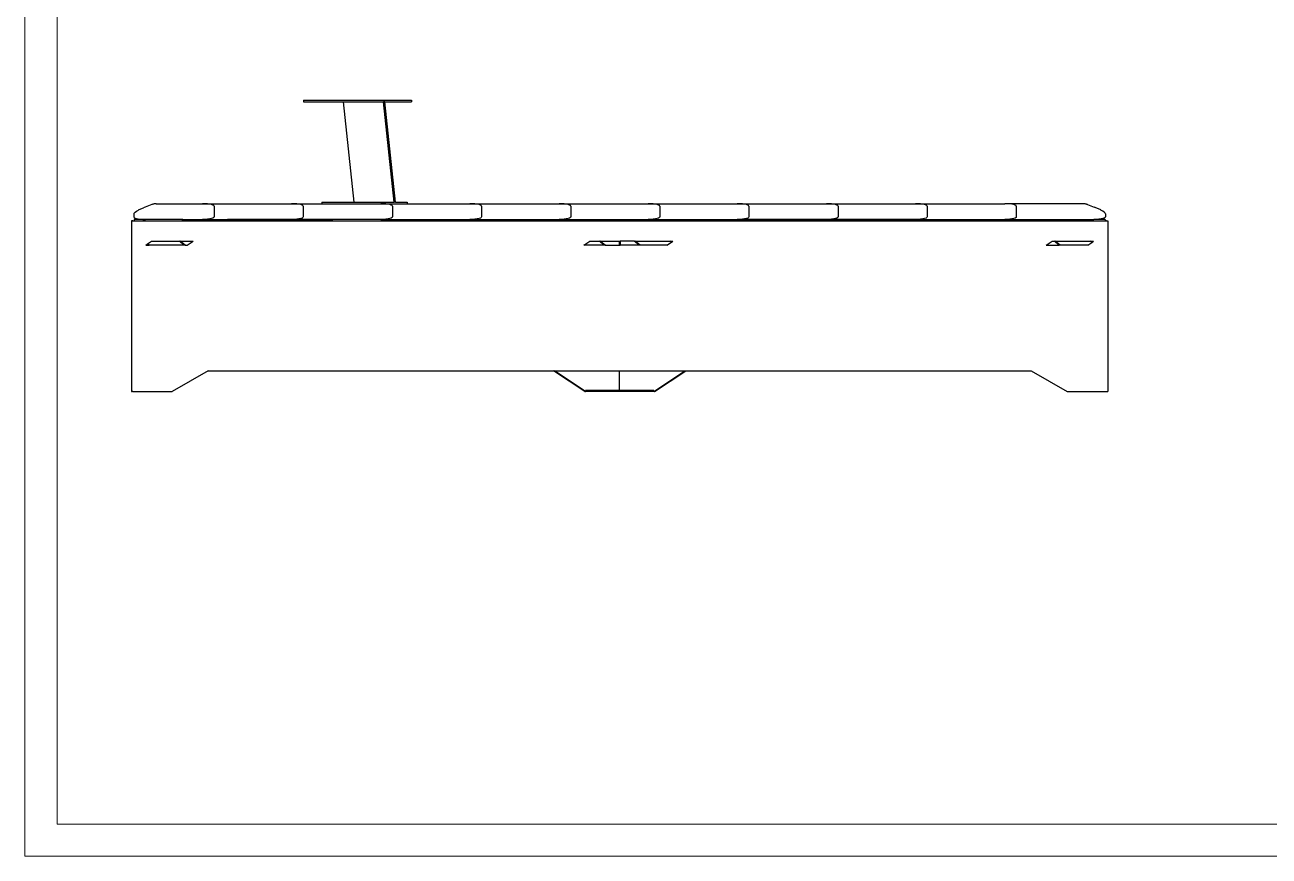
# Model space of a CAD drawing. Header units: millimetres. Extents: x 30 to 5436, y 105 to 4112.
# Drawn here: x 30 to 3028, y 105 to 2108 of the extents above; entities that cross this region are included whole.
import ezdxf

# ---------------------------------------------------------------- set-up
doc = ezdxf.new("R2010")
doc.units = ezdxf.units.MM
doc.layers.add('tabelka', color=155, linetype='Continuous')

msp = doc.modelspace()

# ---------------------------------------------------------------- linework, layer by layer
for p, q in [((701.63949, 1927.20395), (701.63949, 1923.20395)), ((701.63949, 1927.20395), (961.51088, 1927.20395)), ((701.63949, 1923.20395), (797.79216, 1923.20395)), ((823.47298, 1681.20395), (797.79216, 1923.20395)), ((797.79216, 1923.20395), (893.74777, 1923.20395)), ((919.42859, 1681.20395), (893.74777, 1923.20395)), ((897.39657, 1923.20395), (893.74777, 1923.20395)), ((923.07739, 1681.20395), (897.39657, 1923.20395)), ((897.39657, 1923.20395), (961.52372, 1923.20395)), ((961.51088, 1927.20395), (961.52372, 1923.20395)), ((745.09511, 1681.20395), (745.09511, 1677.20395)), ((745.09511, 1681.20395), (823.47298, 1681.20395)), ((823.47298, 1681.20395), (919.42859, 1681.20395)), ((923.07739, 1681.20395), (919.42859, 1681.20395)), ((923.07739, 1681.20395), (951.14765, 1681.20395)), ((951.14765, 1681.20395), (951.15783, 1677.20395)), ((292.48394, 1653.06161), (293.21187, 1654.72509)), ((292.48394, 1653.06161), (292.48394, 1645.20395)), ((293.21187, 1654.72509), (295.35916, 1656.82097)), ((295.35916, 1656.82097), (298.81813, 1659.24417)), ((298.81813, 1659.24417), (303.41534, 1661.87317)), ((303.89522, 1662.12012), (303.41534, 1661.87317)), ((303.89522, 1662.12012), (309.50564, 1664.87738)), ((309.50564, 1664.87738), (315.75984, 1667.57931)), ((317.46148, 1668.28467), (315.75984, 1667.57931)), ((320.07644, 1669.29826), (317.46148, 1668.28467)), ((327.42105, 1672.11212), (320.07644, 1669.29826)), ((335.72858, 1675.26897), (327.42105, 1672.11212)), ((336.99667, 1675.69955), (335.72858, 1675.26897)), ((338.47121, 1676.10853), (336.99667, 1675.69955)), ((340.07826, 1676.47541), (338.47121, 1676.10853)), ((341.73722, 1676.7818), (340.07826, 1676.47541)), ((343.36491, 1677.01232), (341.73722, 1676.7818)), ((344.87972, 1677.15543), (343.36491, 1677.01232)), ((346.20567, 1677.20395), (344.87972, 1677.15543)), ((346.20567, 1677.20395), (457.90494, 1677.20395)), ((464.14624, 1677.05351), (457.90494, 1677.20395)), ((457.90494, 1677.20395), (672.66571, 1677.20395)), ((470.07458, 1676.60976), (464.14624, 1677.05351)), ((475.39269, 1675.89494), (470.07458, 1676.60976)), ((479.83388, 1674.94489), (475.39269, 1675.89494)), ((483.17547, 1673.80725), (479.83388, 1674.94489)), ((485.24988, 1672.53907), (483.17547, 1673.80725)), ((485.95311, 1671.20395), (485.24988, 1672.53907)), ((485.95311, 1671.20395), (485.95311, 1645.20395)), ((678.90701, 1677.05351), (672.66571, 1677.20395)), ((672.66571, 1677.20395), (745.09511, 1677.20395)), ((684.83535, 1676.60976), (678.90701, 1677.05351)), ((690.15346, 1675.89494), (684.83535, 1676.60976)), ((694.59465, 1674.94489), (690.15346, 1675.89494)), ((697.93624, 1673.80725), (694.59465, 1674.94489)), ((700.01065, 1672.53907), (697.93624, 1673.80725)), ((700.71388, 1671.20395), (700.01065, 1672.53907)), ((700.71388, 1671.20395), (700.71388, 1645.20395)), ((745.09511, 1677.20395), (887.42648, 1677.20395)), ((893.66778, 1677.05351), (887.42648, 1677.20395)), ((887.42648, 1677.20395), (951.15783, 1677.20395)), ((899.59612, 1676.60976), (893.66778, 1677.05351)), ((904.91423, 1675.89494), (899.59612, 1676.60976)), ((909.35542, 1674.94489), (904.91423, 1675.89494)), ((912.69701, 1673.80725), (909.35542, 1674.94489)), ((914.77142, 1672.53907), (912.69701, 1673.80725)), ((915.47465, 1671.20395), (914.77142, 1672.53907)), ((915.47465, 1671.20395), (915.47465, 1645.20395)), ((951.15783, 1677.20395), (1102.18725, 1677.20395)), ((1108.42855, 1677.05351), (1102.18725, 1677.20395)), ((1102.18725, 1677.20395), (1316.94802, 1677.20395)), ((1114.35689, 1676.60976), (1108.42855, 1677.05351)), ((1119.675, 1675.89494), (1114.35689, 1676.60976)), ((1124.11619, 1674.94489), (1119.675, 1675.89494)), ((1127.45778, 1673.80725), (1124.11619, 1674.94489)), ((1129.53219, 1672.53907), (1127.45778, 1673.80725)), ((1130.23542, 1671.20395), (1129.53219, 1672.53907)), ((1130.23542, 1671.20395), (1130.23542, 1645.20395)), ((1323.18932, 1677.05351), (1316.94802, 1677.20395)), ((1316.94802, 1677.20395), (1531.70879, 1677.20395)), ((1329.11766, 1676.60976), (1323.18932, 1677.05351)), ((1334.43576, 1675.89494), (1329.11766, 1676.60976)), ((1338.87696, 1674.94489), (1334.43576, 1675.89494)), ((1342.21854, 1673.80725), (1338.87696, 1674.94489)), ((1344.29296, 1672.53907), (1342.21854, 1673.80725)), ((1344.99619, 1671.20395), (1344.29296, 1672.53907)), ((1344.99619, 1671.20395), (1344.99619, 1645.20395)), ((1537.95009, 1677.05351), (1531.70879, 1677.20395)), ((1531.70879, 1677.20395), (1746.46956, 1677.20395)), ((1543.87843, 1676.60976), (1537.95009, 1677.05351)), ((1549.19653, 1675.89494), (1543.87843, 1676.60976)), ((1553.63773, 1674.94489), (1549.19653, 1675.89494)), ((1556.97931, 1673.80725), (1553.63773, 1674.94489)), ((1559.05373, 1672.53907), (1556.97931, 1673.80725)), ((1559.75696, 1671.20395), (1559.05373, 1672.53907)), ((1559.75696, 1671.20395), (1559.75696, 1645.20395)), ((1752.71086, 1677.05351), (1746.46956, 1677.20395)), ((1746.46956, 1677.20395), (1961.23033, 1677.20395)), ((1758.6392, 1676.60976), (1752.71086, 1677.05351)), ((1763.9573, 1675.89494), (1758.6392, 1676.60976)), ((1768.3985, 1674.94489), (1763.9573, 1675.89494)), ((1771.74008, 1673.80725), (1768.3985, 1674.94489)), ((1773.8145, 1672.53907), (1771.74008, 1673.80725)), ((1774.51773, 1671.20395), (1773.8145, 1672.53907)), ((1774.51773, 1671.20395), (1774.51773, 1645.20395)), ((1967.47163, 1677.05351), (1961.23033, 1677.20395)), ((1961.23033, 1677.20395), (2175.99109, 1677.20395)), ((1973.39997, 1676.60976), (1967.47163, 1677.05351)), ((1978.71807, 1675.89494), (1973.39997, 1676.60976)), ((1983.15927, 1674.94489), (1978.71807, 1675.89494)), ((1986.50085, 1673.80725), (1983.15927, 1674.94489)), ((1988.57527, 1672.53907), (1986.50085, 1673.80725)), ((1989.2785, 1671.20395), (1988.57527, 1672.53907)), ((1989.2785, 1671.20395), (1989.2785, 1645.20395)), ((2182.2324, 1677.05351), (2175.99109, 1677.20395)), ((2175.99109, 1677.20395), (2390.75186, 1677.20395)), ((2188.16074, 1676.60976), (2182.2324, 1677.05351)), ((2193.47884, 1675.89494), (2188.16074, 1676.60976)), ((2197.92004, 1674.94489), (2193.47884, 1675.89494)), ((2201.26162, 1673.80725), (2197.92004, 1674.94489)), ((2203.33604, 1672.53907), (2201.26162, 1673.80725)), ((2204.03926, 1671.20395), (2203.33604, 1672.53907)), ((2204.03926, 1671.20395), (2204.03926, 1645.20395)), ((2396.99317, 1677.05351), (2390.75186, 1677.20395)), ((2579.83907, 1677.20395), (2390.75186, 1677.20395)), ((2402.92151, 1676.60976), (2396.99317, 1677.05351)), ((2408.23961, 1675.89494), (2402.92151, 1676.60976)), ((2412.68081, 1674.94489), (2408.23961, 1675.89494)), ((2416.02239, 1673.80725), (2412.68081, 1674.94489)), ((2418.09681, 1672.53907), (2416.02239, 1673.80725)), ((2418.80003, 1671.20395), (2418.09681, 1672.53907)), ((2418.80003, 1671.20395), (2418.80003, 1645.20395)), ((2581.16392, 1677.15543), (2579.83907, 1677.20395)), ((2582.67795, 1677.01232), (2581.16392, 1677.15543)), ((2584.30525, 1676.7818), (2582.67795, 1677.01232)), ((2585.96421, 1676.47541), (2584.30525, 1676.7818)), ((2587.57165, 1676.10853), (2585.96421, 1676.47541)), ((2589.04696, 1675.69955), (2587.57165, 1676.10853)), ((2590.31617, 1675.26897), (2589.04696, 1675.69955)), ((2590.31617, 1675.26897), (2598.62369, 1672.11212)), ((2598.62369, 1672.11212), (2605.9683, 1669.29826)), ((2608.58326, 1668.28467), (2605.9683, 1669.29826)), ((2610.2849, 1667.57931), (2608.58326, 1668.28467)), ((2616.5391, 1664.87738), (2610.2849, 1667.57931)), ((2622.14952, 1662.12012), (2616.5391, 1664.87738)), ((2622.62941, 1661.87317), (2622.14952, 1662.12012)), ((2627.22662, 1659.24417), (2622.62941, 1661.87317)), ((2630.68559, 1656.82097), (2627.22662, 1659.24417)), ((2632.83287, 1654.72509), (2630.68559, 1656.82097)), ((2633.5608, 1653.06161), (2632.83287, 1654.72509)), ((2633.5608, 1653.06161), (2633.5608, 1645.20395)), ((286.81004, 1636.20395), (286.81004, 1224.20395)), ((288.41468, 1636.20395), (286.81004, 1636.20395)), ((288.41468, 1636.20395), (289.02237, 1636.20395)), ((290.02237, 1636.20395), (289.02237, 1636.20395)), ((290.02237, 1636.20395), (501.94542, 1636.20395)), ((292.48394, 1645.20395), (293.18717, 1643.86882)), ((320.53211, 1639.20395), (292.95058, 1639.20395)), ((292.95058, 1639.20395), (292.95058, 1636.23395)), ((292.95058, 1636.23395), (501.94542, 1636.23395)), ((293.18717, 1643.86882), (295.26158, 1642.60064)), ((295.26158, 1642.60064), (298.60317, 1641.46301)), ((298.60317, 1641.46301), (303.04436, 1640.51296)), ((303.04436, 1640.51296), (308.36247, 1639.79813)), ((308.36247, 1639.79813), (314.29081, 1639.35438)), ((314.29081, 1639.35438), (320.53211, 1639.20395)), ((410.86098, 1639.20395), (320.53211, 1639.20395)), ((406.01362, 1639.79813), (408.37497, 1639.35438)), ((408.37497, 1639.35438), (410.86098, 1639.20395)), ((410.86098, 1639.20395), (457.90494, 1639.20395)), ((464.14624, 1639.35438), (457.90494, 1639.20395)), ((457.90494, 1639.20395), (518.24136, 1639.20395)), ((470.07458, 1639.79813), (464.14624, 1639.35438)), ((475.39269, 1640.51296), (470.07458, 1639.79813)), ((479.83388, 1641.46301), (475.39269, 1640.51296)), ((483.17547, 1642.60064), (479.83388, 1641.46301)), ((485.24988, 1643.86882), (483.17547, 1642.60064)), ((485.95311, 1645.20395), (485.24988, 1643.86882)), ((501.94542, 1636.23395), (501.94542, 1636.20395)), ((501.94542, 1636.23395), (771.9664, 1636.23395)), ((771.9664, 1636.20395), (501.94542, 1636.20395)), ((515.75535, 1639.35438), (518.24136, 1639.20395)), ((672.66571, 1639.20395), (518.24136, 1639.20395)), ((620.77439, 1639.79813), (623.13574, 1639.35438)), ((678.90701, 1639.35438), (672.66571, 1639.20395)), ((887.42648, 1639.20395), (672.66571, 1639.20395)), ((684.83535, 1639.79813), (678.90701, 1639.35438)), ((690.15346, 1640.51296), (684.83535, 1639.79813)), ((694.59465, 1641.46301), (690.15346, 1640.51296)), ((697.93624, 1642.60064), (694.59465, 1641.46301)), ((700.01065, 1643.86882), (697.93624, 1642.60064)), ((700.71388, 1645.20395), (700.01065, 1643.86882)), ((771.9664, 1636.20395), (771.9664, 1636.23395)), ((771.9664, 1636.23395), (865.99422, 1636.23395)), ((771.9664, 1636.20395), (865.99422, 1636.20395)), ((823.47298, 1639.35438), (823.47298, 1639.79813)), ((865.99422, 1636.20395), (865.99422, 1636.23395)), ((865.99422, 1636.23395), (919.42859, 1636.23395)), ((865.99422, 1636.20395), (919.42859, 1636.20395)), ((893.66778, 1639.35438), (887.42648, 1639.20395)), ((887.42648, 1639.20395), (1102.18725, 1639.20395)), ((899.59612, 1639.79813), (893.66778, 1639.35438)), ((904.91423, 1640.51296), (899.59612, 1639.79813)), ((909.35542, 1641.46301), (904.91423, 1640.51296)), ((912.69701, 1642.60064), (909.35542, 1641.46301)), ((914.77142, 1643.86882), (912.69701, 1642.60064)), ((915.47465, 1645.20395), (914.77142, 1643.86882)), ((919.42859, 1636.20395), (919.42859, 1636.23395)), ((919.42859, 1636.23395), (923.07739, 1636.23395)), ((919.42859, 1636.20395), (923.07739, 1636.20395)), ((923.07739, 1636.20395), (923.07739, 1636.23395)), ((923.07739, 1636.23395), (936.85276, 1636.23395)), ((923.07739, 1636.20395), (936.85276, 1636.20395)), ((936.85276, 1636.20395), (936.85276, 1636.23395)), ((936.85276, 1636.23395), (1463.02237, 1636.23395)), ((1463.02237, 1636.20395), (936.85276, 1636.20395)), ((1108.42855, 1639.35438), (1102.18725, 1639.20395)), ((1102.18725, 1639.20395), (1316.94802, 1639.20395)), ((1114.35689, 1639.79813), (1108.42855, 1639.35438)), ((1119.675, 1640.51296), (1114.35689, 1639.79813)), ((1124.11619, 1641.46301), (1119.675, 1640.51296)), ((1127.45778, 1642.60064), (1124.11619, 1641.46301)), ((1129.53219, 1643.86882), (1127.45778, 1642.60064)), ((1130.23542, 1645.20395), (1129.53219, 1643.86882)), ((1323.18932, 1639.35438), (1316.94802, 1639.20395)), ((1316.94802, 1639.20395), (1531.70879, 1639.20395)), ((1329.11766, 1639.79813), (1323.18932, 1639.35438)), ((1334.43576, 1640.51296), (1329.11766, 1639.79813)), ((1338.87696, 1641.46301), (1334.43576, 1640.51296)), ((1342.21854, 1642.60064), (1338.87696, 1641.46301)), ((1344.29296, 1643.86882), (1342.21854, 1642.60064)), ((1344.99619, 1645.20395), (1344.29296, 1643.86882)), ((1463.02237, 1636.23395), (1463.02237, 1636.20395)), ((1463.02237, 1636.23395), (2424.09932, 1636.23395)), ((2424.09932, 1636.20395), (1463.02237, 1636.20395)), ((1537.95009, 1639.35438), (1531.70879, 1639.20395)), ((1531.70879, 1639.20395), (1746.46956, 1639.20395)), ((1543.87843, 1639.79813), (1537.95009, 1639.35438)), ((1549.19653, 1640.51296), (1543.87843, 1639.79813)), ((1553.63773, 1641.46301), (1549.19653, 1640.51296)), ((1556.97931, 1642.60064), (1553.63773, 1641.46301)), ((1559.05373, 1643.86882), (1556.97931, 1642.60064)), ((1559.75696, 1645.20395), (1559.05373, 1643.86882)), ((1752.71086, 1639.35438), (1746.46956, 1639.20395)), ((1961.23033, 1639.20395), (1746.46956, 1639.20395)), ((1758.6392, 1639.79813), (1752.71086, 1639.35438)), ((1763.9573, 1640.51296), (1758.6392, 1639.79813)), ((1768.3985, 1641.46301), (1763.9573, 1640.51296)), ((1771.74008, 1642.60064), (1768.3985, 1641.46301)), ((1773.8145, 1643.86882), (1771.74008, 1642.60064)), ((1774.51773, 1645.20395), (1773.8145, 1643.86882)), ((1967.47163, 1639.35438), (1961.23033, 1639.20395)), ((2175.99109, 1639.20395), (1961.23033, 1639.20395)), ((1973.39997, 1639.79813), (1967.47163, 1639.35438)), ((1978.71807, 1640.51296), (1973.39997, 1639.79813)), ((1983.15927, 1641.46301), (1978.71807, 1640.51296)), ((1986.50085, 1642.60064), (1983.15927, 1641.46301)), ((1988.57527, 1643.86882), (1986.50085, 1642.60064)), ((1989.2785, 1645.20395), (1988.57527, 1643.86882)), ((2182.2324, 1639.35438), (2175.99109, 1639.20395)), ((2175.99109, 1639.20395), (2390.75186, 1639.20395)), ((2188.16074, 1639.79813), (2182.2324, 1639.35438)), ((2193.47884, 1640.51296), (2188.16074, 1639.79813)), ((2197.92004, 1641.46301), (2193.47884, 1640.51296)), ((2201.26162, 1642.60064), (2197.92004, 1641.46301)), ((2203.33604, 1643.86882), (2201.26162, 1642.60064)), ((2204.03926, 1645.20395), (2203.33604, 1643.86882)), ((2396.99317, 1639.35438), (2390.75186, 1639.20395)), ((2390.75186, 1639.20395), (2605.51263, 1639.20395)), ((2402.92151, 1639.79813), (2396.99317, 1639.35438)), ((2408.23961, 1640.51296), (2402.92151, 1639.79813)), ((2412.68081, 1641.46301), (2408.23961, 1640.51296)), ((2416.02239, 1642.60064), (2412.68081, 1641.46301)), ((2418.09681, 1643.86882), (2416.02239, 1642.60064)), ((2418.80003, 1645.20395), (2418.09681, 1643.86882)), ((2424.09932, 1636.23395), (2424.09932, 1636.20395)), ((2424.09932, 1636.23395), (2633.09417, 1636.23395)), ((2424.09932, 1636.20395), (2635.98709, 1636.20395)), ((2611.75394, 1639.35438), (2605.51263, 1639.20395)), ((2633.09417, 1639.20395), (2605.51263, 1639.20395)), ((2617.68228, 1639.79813), (2611.75394, 1639.35438)), ((2623.00038, 1640.51296), (2617.68228, 1639.79813)), ((2627.44158, 1641.46301), (2623.00038, 1640.51296)), ((2630.78316, 1642.60064), (2627.44158, 1641.46301)), ((2632.85758, 1643.86882), (2630.78316, 1642.60064)), ((2633.5608, 1645.20395), (2632.85758, 1643.86882)), ((2633.09417, 1639.20395), (2633.09417, 1636.23395)), ((2637.02237, 1636.20395), (2635.98709, 1636.20395)), ((2637.02237, 1636.20395), (2637.63007, 1636.20395)), ((2637.63007, 1636.20395), (2639.17768, 1636.20395)), ((2639.17768, 1636.20395), (2639.17768, 1224.20395)), ((321.01933, 1577.20395), (325.50292, 1580.40651)), ((321.01933, 1577.20395), (329.38582, 1577.20395)), ((325.50292, 1580.40651), (335.01933, 1587.20395)), ((329.38582, 1577.20395), (325.50292, 1580.40651)), ((413.98836, 1577.20395), (329.38582, 1577.20395)), ((335.01933, 1587.20395), (401.864, 1587.20395)), ((413.98836, 1577.20395), (401.864, 1587.20395)), ((401.864, 1587.20395), (403.864, 1587.20395)), ((415.98836, 1577.20395), (403.864, 1587.20395)), ((403.864, 1587.20395), (435.01933, 1587.20395)), ((415.98836, 1577.20395), (413.98836, 1577.20395)), ((415.98836, 1577.20395), (421.01933, 1577.20395)), ((421.01933, 1577.20395), (435.01933, 1587.20395)), ((1377.0307, 1577.20395), (1391.0307, 1587.20395)), ((1425.78328, 1577.20395), (1377.0307, 1577.20395)), ((1391.0307, 1587.20395), (1413.65892, 1587.20395)), ((1425.78328, 1577.20395), (1413.65892, 1587.20395)), ((1413.65892, 1587.20395), (1415.65892, 1587.20395)), ((1427.78328, 1577.20395), (1415.65892, 1587.20395)), ((1415.65892, 1587.20395), (1463.02237, 1587.20395)), ((1427.78328, 1577.20395), (1425.78328, 1577.20395)), ((1427.78328, 1577.20395), (1463.02237, 1577.20395)), ((1463.02237, 1577.20395), (1463.02237, 1587.20395)), ((1463.02237, 1587.20395), (1464.02237, 1587.20395)), ((1463.02237, 1577.20395), (1464.02237, 1577.20395)), ((1464.02237, 1587.20395), (1464.02237, 1577.20395)), ((1498.26146, 1587.20395), (1464.02237, 1587.20395)), ((1510.38582, 1577.20395), (1464.02237, 1577.20395)), ((1510.38582, 1577.20395), (1498.26146, 1587.20395)), ((1498.26146, 1587.20395), (1500.26146, 1587.20395)), ((1512.38582, 1577.20395), (1500.26146, 1587.20395)), ((1500.26146, 1587.20395), (1584.864, 1587.20395)), ((1512.38582, 1577.20395), (1510.38582, 1577.20395)), ((1577.0307, 1577.20395), (1512.38582, 1577.20395)), ((1577.0307, 1577.20395), (1587.72598, 1584.84343)), ((1587.72598, 1584.84343), (1584.864, 1587.20395)), ((1584.864, 1587.20395), (1591.0307, 1587.20395)), ((1587.72598, 1584.84343), (1591.0307, 1587.20395)), ((2491.02237, 1577.20395), (2505.02237, 1587.20395)), ((2491.02237, 1577.20395), (2522.18074, 1577.20395)), ((2505.02237, 1587.20395), (2510.05638, 1587.20395)), ((2522.18074, 1577.20395), (2510.05638, 1587.20395)), ((2510.05638, 1587.20395), (2512.05638, 1587.20395)), ((2524.18074, 1577.20395), (2512.05638, 1587.20395)), ((2512.05638, 1587.20395), (2596.65892, 1587.20395)), ((2524.18074, 1577.20395), (2522.18074, 1577.20395)), ((2591.02237, 1577.20395), (2524.18074, 1577.20395)), ((2591.02237, 1577.20395), (2600.54041, 1584.00255)), ((2600.54041, 1584.00255), (2596.65892, 1587.20395)), ((2596.65892, 1587.20395), (2605.02237, 1587.20395)), ((2600.54041, 1584.00255), (2605.02237, 1587.20395)), ((471.62491, 1274.20395), (385.02237, 1224.20395)), ((471.62491, 1274.20395), (1303.74996, 1274.20395)), ((1378.74996, 1224.20395), (1303.74996, 1274.20395)), ((1303.74996, 1274.20395), (1305.74996, 1274.20395)), ((1380.74996, 1224.20395), (1305.74996, 1274.20395)), ((1305.74996, 1274.20395), (1463.02237, 1274.20395)), ((1463.02237, 1227.20395), (1463.02237, 1274.20395)), ((1463.02237, 1274.20395), (1464.02237, 1274.20395)), ((1464.02237, 1274.20395), (1620.35375, 1274.20395)), ((1545.35375, 1224.20395), (1620.35375, 1274.20395)), ((1547.35375, 1224.20395), (1622.35375, 1274.20395)), ((1620.35375, 1274.20395), (1622.35375, 1274.20395)), ((1622.35375, 1274.20395), (2454.41983, 1274.20395)), ((2454.41983, 1274.20395), (2541.02237, 1224.20395)), ((286.81004, 1224.20395), (288.41468, 1224.20395)), ((289.02237, 1224.20395), (288.41468, 1224.20395)), ((290.02237, 1224.20395), (289.02237, 1224.20395)), ((290.02237, 1224.20395), (385.02237, 1224.20395)), ((1378.74996, 1224.20395), (1380.74996, 1224.20395)), ((1380.74996, 1224.20395), (1380.74996, 1227.20395)), ((1463.02237, 1227.20395), (1380.74996, 1227.20395)), ((1545.35375, 1224.20395), (1380.74996, 1224.20395)), ((1464.02237, 1227.20395), (1463.02237, 1227.20395)), ((1545.35375, 1227.20395), (1464.02237, 1227.20395)), ((1545.35375, 1224.20395), (1545.35375, 1227.20395)), ((1547.35375, 1224.20395), (1545.35375, 1224.20395)), ((2541.02237, 1224.20395), (2635.98709, 1224.20395)), ((2635.98709, 1224.20395), (2637.02237, 1224.20395)), ((2635.98709, 1224.20395), (2636.02237, 1224.20395)), ((2637.02237, 1224.20395), (2637.63007, 1224.20395)), ((2637.63007, 1224.20395), (2639.17768, 1224.20395))]:
    msp.add_line(p, q)
at = {"layer": 'tabelka', "lineweight": 5}
for points in [[(29.92678, 4112.17306), (5436.29564, 4112.17306), (5436.29564, 104.51901), (29.92678, 104.51901)], [(107.32678, 4034.77306), (5358.89564, 4034.77306), (5358.89564, 181.91901), (107.32678, 181.91901)]]:
    msp.add_lwpolyline(points, close=True, dxfattribs=at)

doc.saveas('drawing.dxf')
